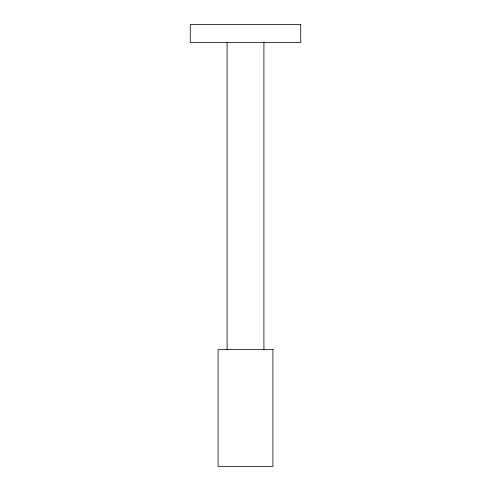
<?xml version="1.0" encoding="UTF-8"?>
<svg xmlns="http://www.w3.org/2000/svg" width="491" height="491" viewBox="0 0 491 491"><rect width="100%" height="100%" fill="white"/><g stroke="black" fill="none" stroke-linecap="round" stroke-linejoin="round"><path stroke-width="0.74" d="M263.913 42.177L263.913 349.543M227.088 42.6L227.088 349.543M300.738 24.55L190.263 24.55L190.263 42.6L300.738 42.6L300.738 24.55M272.916 349.543L218.084 349.543L218.084 466.45L272.916 466.45L272.916 349.543"/></g></svg>
